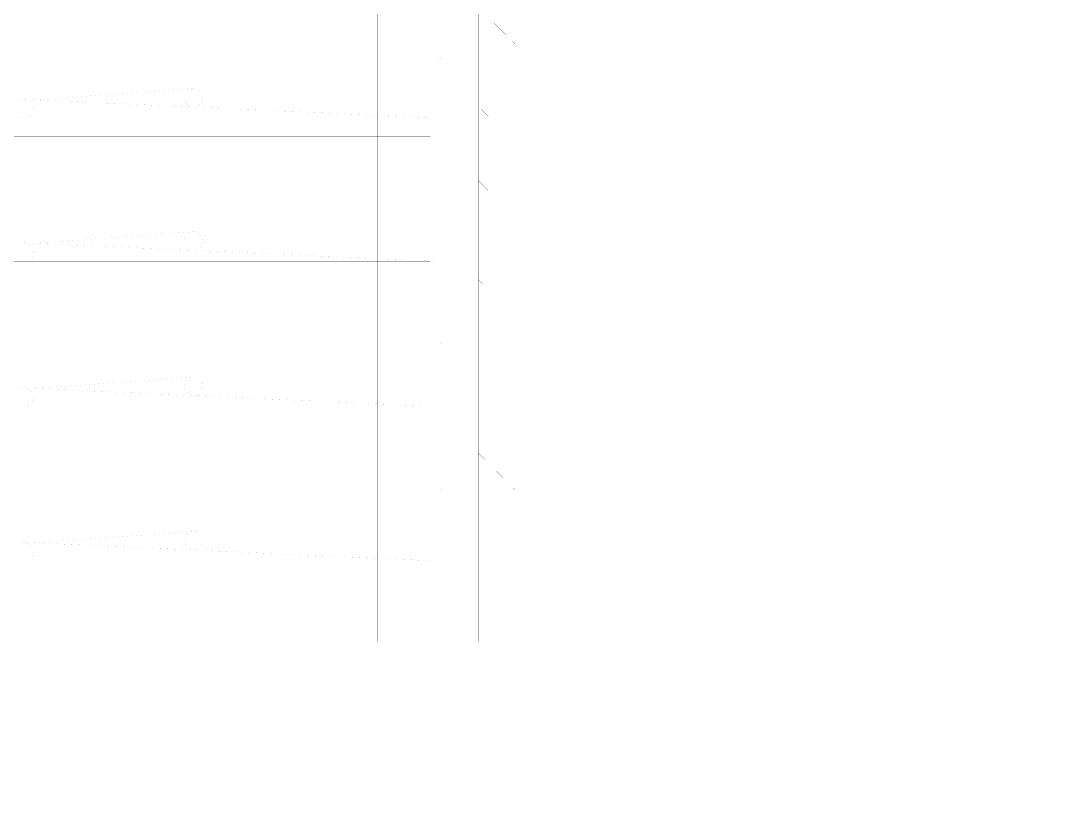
# Model space of a CAD drawing. Header units: millimetres. Extents: x -2171 to 1563, y -1758 to -1505.
# Drawn here: x 1395.908 to 1397.953, y -1603.856 to -1602.319 of the extents above; entities that cross this region are included whole.
import ezdxf

# ---------------------------------------------------------------- set-up
doc = ezdxf.new("R2010")
doc.units = ezdxf.units.MM
doc.linetypes.add('DOT', pattern=[0.025, 0, -0.025])
doc.layers.add('Tablet', color=7, linetype='Continuous', true_color=0x0180ff)

msp = doc.modelspace()

# ---------------------------------------------------------------- linework, layer by layer
at = {"layer": 'Tablet', "color": 96, "true_color": 0x018001, "const_width": 0.0000431}
for points in [[(1396.111, -1592.7512), (1396.111, -1603.5324), (1396.0571, -1603.5324), (1396.0571, -1592.7512)], [(1396.677, -1592.7512), (1396.677, -1603.5324), (1396.6052, -1603.5324), (1396.6052, -1592.7512)]]:
    msp.add_lwpolyline(points, dxfattribs=at)
at = {"layer": 'Tablet', "color": 150, "true_color": 0x0180ff}
msp.add_lwpolyline([(1396.8028, -1603.5324, 0.0000431, 0.0000431, 0), (1396.8028, -1593.3621, 0.0000431, 0.0000431, 0), (1397.8809, -1593.3621, 0.0000431, 0.0000431, 0), (1397.8809, -1593.434, 0.0000431, 0.0000431, 0), (1396.8747, -1593.434, 0.0000431, 0.0000431, 0), (1396.8747, -1603.5324, 0.0000431, 0.0000431, 0)], format="xyseb", close=True, dxfattribs=at)
at = {"layer": 'Tablet', "color": 96, "true_color": 0x018001}
for points in [[(1396.8331, -1602.3222, 0.0000431, 0.0000431, 0), (1396.8573, -1602.3464, 0.0000431, 0.0000431, 0)], [(1396.8028, -1602.3403, 0.0000431, 0.0000431, 0), (1396.8747, -1602.4122, 0.0000431, 0.0000431, 0)], [(1395.4695, -1602.3644, 0.0000431, 0.0000431, 0), (1396.7166, -1602.3644, 0.0000431, 0.0000431, 0), (1396.7191, -1602.3647, 0.0000431, 0.0000431, 0), (1396.7215, -1602.3653, 0.0000431, 0.0000431, 0), (1396.7238, -1602.3664, 0.0000431, 0.0000431, 0), (1396.7258, -1602.3678, 0.0000431, 0.0000431, 0), (1396.7276, -1602.3696, 0.0000431, 0.0000431, 0), (1396.729, -1602.3716, 0.0000431, 0.0000431, 0), (1396.7301, -1602.3739, 0.0000431, 0.0000431, 0), (1396.7307, -1602.3763, 0.0000431, 0.0000431, 0), (1396.7309, -1602.3788, 0.0000431, 0.0000431, 0), (1396.7309, -1602.386, 0.0000431, 0.0000431, 0), (1396.7307, -1602.3885, 0.0000431, 0.0000431, 0), (1396.7301, -1602.3909, 0.0000431, 0.0000431, 0), (1396.729, -1602.3932, 0.0000431, 0.0000431, 0), (1396.7276, -1602.3952, 0.0000431, 0.0000431, 0), (1396.7258, -1602.397, 0.0000431, 0.0000431, 0), (1396.7238, -1602.3985, 0.0000431, 0.0000431, 0), (1396.7215, -1602.3995, 0.0000431, 0.0000431, 0), (1396.7191, -1602.4002, 0.0000431, 0.0000431, 0), (1396.7166, -1602.4004, 0.0000431, 0.0000431, 0), (1395.4731, -1602.4004, 0.0000431, 0.0000431, 0)], [(1396.8694, -1602.3585, 0.0000431, 0.0000431, 0), (1396.8747, -1602.3638, 0.0000431, 0.0000431, 0)], [(1396.8028, -1602.3887, 0.0000431, 0.0000431, 0), (1396.8089, -1602.3948, 0.0000431, 0.0000431, 0)], [(1396.821, -1602.4069, 0.0000431, 0.0000431, 0), (1396.8452, -1602.4311, 0.0000431, 0.0000431, 0)], [(1396.2458, -1602.4507, 0.0000431, 0.0000431, 0), (1395.9354, -1602.4732, 0.0000431, 0.0000431, 0)], [(1396.2638, -1602.4687, 0.0000431, 0.0000431, 0), (1396.2634, -1602.4722, 0.0000431, 0.0000431, 0), (1396.2624, -1602.4755, 0.0000431, 0.0000431, 0), (1396.2607, -1602.4786, 0.0000431, 0.0000431, 0), (1396.2585, -1602.4814, 0.0000431, 0.0000431, 0), (1396.2558, -1602.4836, 0.0000431, 0.0000431, 0), (1396.2527, -1602.4853, 0.0000431, 0.0000431, 0), (1396.2493, -1602.4863, 0.0000431, 0.0000431, 0), (1396.2458, -1602.4866, 0.0000431, 0.0000431, 0), (1396.2423, -1602.4863, 0.0000431, 0.0000431, 0), (1396.2389, -1602.4853, 0.0000431, 0.0000431, 0), (1396.2358, -1602.4836, 0.0000431, 0.0000431, 0), (1396.2331, -1602.4814, 0.0000431, 0.0000431, 0), (1396.2308, -1602.4786, 0.0000431, 0.0000431, 0), (1396.2292, -1602.4755, 0.0000431, 0.0000431, 0), (1396.2282, -1602.4722, 0.0000431, 0.0000431, 0), (1396.2278, -1602.4687, 0.0000431, 0.0000431, 0), (1396.2282, -1602.4652, 0.0000431, 0.0000431, 0), (1396.2292, -1602.4618, 0.0000431, 0.0000431, 0), (1396.2308, -1602.4587, 0.0000431, 0.0000431, 0), (1396.2331, -1602.456, 0.0000431, 0.0000431, 0), (1396.2358, -1602.4537, 0.0000431, 0.0000431, 0), (1396.2389, -1602.4521, 0.0000431, 0.0000431, 0), (1396.2423, -1602.451, 0.0000431, 0.0000431, 0), (1396.2458, -1602.4507, 0.0000431, 0.0000431, 0), (1396.2493, -1602.451, 0.0000431, 0.0000431, 0), (1396.2527, -1602.4521, 0.0000431, 0.0000431, 0), (1396.2558, -1602.4537, 0.0000431, 0.0000431, 0), (1396.2585, -1602.456, 0.0000431, 0.0000431, 0), (1396.2607, -1602.4587, 0.0000431, 0.0000431, 0), (1396.2624, -1602.4618, 0.0000431, 0.0000431, 0), (1396.2634, -1602.4652, 0.0000431, 0.0000431, 0), (1396.2638, -1602.4687, 0.0000431, 0.0000431, 0)], [(1396.8028, -1602.4371, 0.0000431, 0.0000431, 0), (1396.8747, -1602.509, 0.0000431, 0.0000431, 0)], [(1396.8573, -1602.4432, 0.0000431, 0.0000431, 0), (1396.8747, -1602.4606, 0.0000431, 0.0000431, 0)], [(1395.9083, -1602.4736, 0.0000431, 0.0000431, 0), (1395.9117, -1602.4726, 0.0000431, 0.0000431, 0), (1395.9152, -1602.4723, 0.0000431, 0.0000431, 0), (1395.9187, -1602.4726, 0.0000431, 0.0000431, 0), (1395.922, -1602.4736, 0.0000431, 0.0000431, 0), (1395.9251, -1602.4753, 0.0000431, 0.0000431, 0), (1395.9279, -1602.4775, 0.0000431, 0.0000431, 0), (1395.9301, -1602.4802, 0.0000431, 0.0000431, 0), (1395.9318, -1602.4833, 0.0000431, 0.0000431, 0), (1395.9328, -1602.4867, 0.0000431, 0.0000431, 0), (1395.9331, -1602.4902, 0.0000431, 0.0000431, 0)], [(1395.9152, -1602.4723, 0.0000431, 0.0000431, 0), (1396.713, -1602.5082, 0.0000431, 0.0000431, 0)], [(1395.9331, -1602.4902, 0.0000431, 0.0000431, 0), (1395.9328, -1602.4937, 0.0000431, 0.0000431, 0), (1395.9318, -1602.4971, 0.0000431, 0.0000431, 0), (1395.9301, -1602.5002, 0.0000431, 0.0000431, 0), (1395.9279, -1602.5029, 0.0000431, 0.0000431, 0), (1395.9251, -1602.5052, 0.0000431, 0.0000431, 0), (1395.922, -1602.5068, 0.0000431, 0.0000431, 0), (1395.9187, -1602.5078, 0.0000431, 0.0000431, 0), (1395.9152, -1602.5082, 0.0000431, 0.0000431, 0), (1395.9117, -1602.5078, 0.0000431, 0.0000431, 0), (1395.9083, -1602.5068, 0.0000431, 0.0000431, 0)], [(1396.8089, -1602.4916, 0.0000431, 0.0000431, 0), (1396.8331, -1602.5158, 0.0000431, 0.0000431, 0)], [(1396.8028, -1602.534, 0.0000431, 0.0000431, 0), (1396.8747, -1602.6058, 0.0000431, 0.0000431, 0)], [(1396.8452, -1602.5279, 0.0000431, 0.0000431, 0), (1396.8694, -1602.5521, 0.0000431, 0.0000431, 0)], [(1396.8028, -1602.5824, 0.0000431, 0.0000431, 0), (1396.821, -1602.6005, 0.0000431, 0.0000431, 0)], [(1396.8331, -1602.6126, 0.0000431, 0.0000431, 0), (1396.8573, -1602.6368, 0.0000431, 0.0000431, 0)], [(1396.8028, -1602.6308, 0.0000431, 0.0000431, 0), (1396.8747, -1602.7026, 0.0000431, 0.0000431, 0)], [(1395.4695, -1602.6519, 0.0000431, 0.0000431, 0), (1396.7166, -1602.6519, 0.0000431, 0.0000431, 0), (1396.7191, -1602.6522, 0.0000431, 0.0000431, 0), (1396.7215, -1602.6528, 0.0000431, 0.0000431, 0), (1396.7238, -1602.6539, 0.0000431, 0.0000431, 0), (1396.7258, -1602.6553, 0.0000431, 0.0000431, 0), (1396.7276, -1602.6571, 0.0000431, 0.0000431, 0), (1396.729, -1602.6591, 0.0000431, 0.0000431, 0), (1396.7301, -1602.6614, 0.0000431, 0.0000431, 0), (1396.7307, -1602.6638, 0.0000431, 0.0000431, 0), (1396.7309, -1602.6663, 0.0000431, 0.0000431, 0), (1396.7309, -1602.6735, 0.0000431, 0.0000431, 0), (1396.7307, -1602.676, 0.0000431, 0.0000431, 0), (1396.7301, -1602.6784, 0.0000431, 0.0000431, 0), (1396.729, -1602.6807, 0.0000431, 0.0000431, 0), (1396.7276, -1602.6827, 0.0000431, 0.0000431, 0), (1396.7258, -1602.6845, 0.0000431, 0.0000431, 0), (1396.7238, -1602.686, 0.0000431, 0.0000431, 0), (1396.7215, -1602.687, 0.0000431, 0.0000431, 0), (1396.7191, -1602.6877, 0.0000431, 0.0000431, 0), (1396.7166, -1602.6879, 0.0000431, 0.0000431, 0), (1395.4731, -1602.6879, 0.0000431, 0.0000431, 0)], [(1396.8694, -1602.6489, 0.0000431, 0.0000431, 0), (1396.8747, -1602.6542, 0.0000431, 0.0000431, 0)], [(1396.8028, -1602.6792, 0.0000431, 0.0000431, 0), (1396.8089, -1602.6853, 0.0000431, 0.0000431, 0)], [(1396.821, -1602.6974, 0.0000431, 0.0000431, 0), (1396.8452, -1602.7216, 0.0000431, 0.0000431, 0)], [(1396.2458, -1602.731, 0.0000431, 0.0000431, 0), (1395.9354, -1602.7535, 0.0000431, 0.0000431, 0)], [(1396.2638, -1602.749, 0.0000431, 0.0000431, 0), (1396.2634, -1602.7525, 0.0000431, 0.0000431, 0), (1396.2624, -1602.7559, 0.0000431, 0.0000431, 0), (1396.2607, -1602.759, 0.0000431, 0.0000431, 0), (1396.2585, -1602.7617, 0.0000431, 0.0000431, 0), (1396.2558, -1602.7639, 0.0000431, 0.0000431, 0), (1396.2527, -1602.7656, 0.0000431, 0.0000431, 0), (1396.2493, -1602.7666, 0.0000431, 0.0000431, 0), (1396.2458, -1602.7669, 0.0000431, 0.0000431, 0), (1396.2423, -1602.7666, 0.0000431, 0.0000431, 0), (1396.2389, -1602.7656, 0.0000431, 0.0000431, 0), (1396.2358, -1602.7639, 0.0000431, 0.0000431, 0), (1396.2331, -1602.7617, 0.0000431, 0.0000431, 0), (1396.2308, -1602.759, 0.0000431, 0.0000431, 0), (1396.2292, -1602.7559, 0.0000431, 0.0000431, 0), (1396.2282, -1602.7525, 0.0000431, 0.0000431, 0), (1396.2278, -1602.749, 0.0000431, 0.0000431, 0), (1396.2282, -1602.7455, 0.0000431, 0.0000431, 0), (1396.2292, -1602.7421, 0.0000431, 0.0000431, 0), (1396.2308, -1602.739, 0.0000431, 0.0000431, 0), (1396.2331, -1602.7363, 0.0000431, 0.0000431, 0), (1396.2358, -1602.734, 0.0000431, 0.0000431, 0), (1396.2389, -1602.7324, 0.0000431, 0.0000431, 0), (1396.2423, -1602.7314, 0.0000431, 0.0000431, 0), (1396.2458, -1602.731, 0.0000431, 0.0000431, 0), (1396.2493, -1602.7314, 0.0000431, 0.0000431, 0), (1396.2527, -1602.7324, 0.0000431, 0.0000431, 0), (1396.2558, -1602.734, 0.0000431, 0.0000431, 0), (1396.2585, -1602.7363, 0.0000431, 0.0000431, 0), (1396.2607, -1602.739, 0.0000431, 0.0000431, 0), (1396.2624, -1602.7421, 0.0000431, 0.0000431, 0), (1396.2634, -1602.7455, 0.0000431, 0.0000431, 0), (1396.2638, -1602.749, 0.0000431, 0.0000431, 0)], [(1396.8028, -1602.7276, 0.0000431, 0.0000431, 0), (1396.8747, -1602.7995, 0.0000431, 0.0000431, 0)], [(1396.8573, -1602.7337, 0.0000431, 0.0000431, 0), (1396.8747, -1602.7511, 0.0000431, 0.0000431, 0)], [(1395.9083, -1602.7539, 0.0000431, 0.0000431, 0), (1395.9117, -1602.7529, 0.0000431, 0.0000431, 0), (1395.9152, -1602.7526, 0.0000431, 0.0000431, 0), (1395.9187, -1602.7529, 0.0000431, 0.0000431, 0), (1395.922, -1602.7539, 0.0000431, 0.0000431, 0), (1395.9251, -1602.7556, 0.0000431, 0.0000431, 0), (1395.9279, -1602.7578, 0.0000431, 0.0000431, 0), (1395.9301, -1602.7606, 0.0000431, 0.0000431, 0), (1395.9318, -1602.7637, 0.0000431, 0.0000431, 0), (1395.9328, -1602.767, 0.0000431, 0.0000431, 0), (1395.9331, -1602.7705, 0.0000431, 0.0000431, 0)], [(1395.9152, -1602.7526, 0.0000431, 0.0000431, 0), (1396.713, -1602.7885, 0.0000431, 0.0000431, 0)], [(1395.9331, -1602.7705, 0.0000431, 0.0000431, 0), (1395.9328, -1602.774, 0.0000431, 0.0000431, 0), (1395.9318, -1602.7774, 0.0000431, 0.0000431, 0), (1395.9301, -1602.7805, 0.0000431, 0.0000431, 0), (1395.9279, -1602.7832, 0.0000431, 0.0000431, 0), (1395.9251, -1602.7855, 0.0000431, 0.0000431, 0), (1395.922, -1602.7871, 0.0000431, 0.0000431, 0), (1395.9187, -1602.7882, 0.0000431, 0.0000431, 0), (1395.9152, -1602.7885, 0.0000431, 0.0000431, 0), (1395.9117, -1602.7882, 0.0000431, 0.0000431, 0), (1395.9083, -1602.7871, 0.0000431, 0.0000431, 0)], [(1396.8089, -1602.7821, 0.0000431, 0.0000431, 0), (1396.8331, -1602.8063, 0.0000431, 0.0000431, 0)], [(1396.8452, -1602.8184, 0.0000431, 0.0000431, 0), (1396.8694, -1602.8426, 0.0000431, 0.0000431, 0)], [(1396.8028, -1602.8244, 0.0000431, 0.0000431, 0), (1396.8747, -1602.8963, 0.0000431, 0.0000431, 0)], [(1396.8028, -1602.8728, 0.0000431, 0.0000431, 0), (1396.821, -1602.891, 0.0000431, 0.0000431, 0)], [(1396.8331, -1602.9031, 0.0000431, 0.0000431, 0), (1396.8573, -1602.9273, 0.0000431, 0.0000431, 0)], [(1396.8028, -1602.9212, 0.0000431, 0.0000431, 0), (1396.8747, -1602.9931, 0.0000431, 0.0000431, 0)], [(1395.4695, -1602.9394, 0.0000431, 0.0000431, 0), (1396.7166, -1602.9394, 0.0000431, 0.0000431, 0), (1396.7191, -1602.9397, 0.0000431, 0.0000431, 0), (1396.7215, -1602.9403, 0.0000431, 0.0000431, 0), (1396.7238, -1602.9414, 0.0000431, 0.0000431, 0), (1396.7258, -1602.9428, 0.0000431, 0.0000431, 0), (1396.7276, -1602.9446, 0.0000431, 0.0000431, 0), (1396.729, -1602.9466, 0.0000431, 0.0000431, 0), (1396.7301, -1602.9489, 0.0000431, 0.0000431, 0), (1396.7307, -1602.9513, 0.0000431, 0.0000431, 0), (1396.7309, -1602.9538, 0.0000431, 0.0000431, 0), (1396.7309, -1602.961, 0.0000431, 0.0000431, 0), (1396.7307, -1602.9635, 0.0000431, 0.0000431, 0), (1396.7301, -1602.9659, 0.0000431, 0.0000431, 0), (1396.729, -1602.9682, 0.0000431, 0.0000431, 0), (1396.7276, -1602.9702, 0.0000431, 0.0000431, 0), (1396.7258, -1602.972, 0.0000431, 0.0000431, 0), (1396.7238, -1602.9735, 0.0000431, 0.0000431, 0), (1396.7215, -1602.9745, 0.0000431, 0.0000431, 0), (1396.7191, -1602.9752, 0.0000431, 0.0000431, 0), (1396.7166, -1602.9754, 0.0000431, 0.0000431, 0), (1395.4731, -1602.9754, 0.0000431, 0.0000431, 0)], [(1396.8694, -1602.9394, 0.0000431, 0.0000431, 0), (1396.8747, -1602.9447, 0.0000431, 0.0000431, 0)], [(1396.8028, -1602.9696, 0.0000431, 0.0000431, 0), (1396.8089, -1602.9757, 0.0000431, 0.0000431, 0)], [(1396.821, -1602.9878, 0.0000431, 0.0000431, 0), (1396.8452, -1603.012, 0.0000431, 0.0000431, 0)], [(1396.2458, -1603.0149, 0.0000431, 0.0000431, 0), (1395.9354, -1603.0374, 0.0000431, 0.0000431, 0)], [(1396.2638, -1603.0329, 0.0000431, 0.0000431, 0), (1396.2634, -1603.0364, 0.0000431, 0.0000431, 0), (1396.2624, -1603.0398, 0.0000431, 0.0000431, 0), (1396.2607, -1603.0429, 0.0000431, 0.0000431, 0), (1396.2585, -1603.0456, 0.0000431, 0.0000431, 0), (1396.2558, -1603.0478, 0.0000431, 0.0000431, 0), (1396.2527, -1603.0495, 0.0000431, 0.0000431, 0), (1396.2493, -1603.0505, 0.0000431, 0.0000431, 0), (1396.2458, -1603.0508, 0.0000431, 0.0000431, 0), (1396.2423, -1603.0505, 0.0000431, 0.0000431, 0), (1396.2389, -1603.0495, 0.0000431, 0.0000431, 0), (1396.2358, -1603.0478, 0.0000431, 0.0000431, 0), (1396.2331, -1603.0456, 0.0000431, 0.0000431, 0), (1396.2308, -1603.0429, 0.0000431, 0.0000431, 0), (1396.2292, -1603.0398, 0.0000431, 0.0000431, 0), (1396.2282, -1603.0364, 0.0000431, 0.0000431, 0), (1396.2278, -1603.0329, 0.0000431, 0.0000431, 0), (1396.2282, -1603.0294, 0.0000431, 0.0000431, 0), (1396.2292, -1603.026, 0.0000431, 0.0000431, 0), (1396.2308, -1603.0229, 0.0000431, 0.0000431, 0), (1396.2331, -1603.0202, 0.0000431, 0.0000431, 0), (1396.2358, -1603.0179, 0.0000431, 0.0000431, 0), (1396.2389, -1603.0163, 0.0000431, 0.0000431, 0), (1396.2423, -1603.0153, 0.0000431, 0.0000431, 0), (1396.2458, -1603.0149, 0.0000431, 0.0000431, 0), (1396.2493, -1603.0153, 0.0000431, 0.0000431, 0), (1396.2527, -1603.0163, 0.0000431, 0.0000431, 0), (1396.2558, -1603.0179, 0.0000431, 0.0000431, 0), (1396.2585, -1603.0202, 0.0000431, 0.0000431, 0), (1396.2607, -1603.0229, 0.0000431, 0.0000431, 0), (1396.2624, -1603.026, 0.0000431, 0.0000431, 0), (1396.2634, -1603.0294, 0.0000431, 0.0000431, 0), (1396.2638, -1603.0329, 0.0000431, 0.0000431, 0)], [(1396.8028, -1603.018, 0.0000431, 0.0000431, 0), (1396.8747, -1603.0899, 0.0000431, 0.0000431, 0)], [(1396.8573, -1603.0241, 0.0000431, 0.0000431, 0), (1396.8747, -1603.0415, 0.0000431, 0.0000431, 0)], [(1395.9083, -1603.0378, 0.0000431, 0.0000431, 0), (1395.9117, -1603.0368, 0.0000431, 0.0000431, 0), (1395.9152, -1603.0365, 0.0000431, 0.0000431, 0), (1395.9187, -1603.0368, 0.0000431, 0.0000431, 0), (1395.922, -1603.0378, 0.0000431, 0.0000431, 0), (1395.9251, -1603.0395, 0.0000431, 0.0000431, 0), (1395.9279, -1603.0417, 0.0000431, 0.0000431, 0), (1395.9301, -1603.0445, 0.0000431, 0.0000431, 0), (1395.9318, -1603.0476, 0.0000431, 0.0000431, 0), (1395.9328, -1603.0509, 0.0000431, 0.0000431, 0), (1395.9331, -1603.0544, 0.0000431, 0.0000431, 0)], [(1395.9152, -1603.0365, 0.0000431, 0.0000431, 0), (1396.713, -1603.0724, 0.0000431, 0.0000431, 0)], [(1395.9331, -1603.0544, 0.0000431, 0.0000431, 0), (1395.9328, -1603.0579, 0.0000431, 0.0000431, 0), (1395.9318, -1603.0613, 0.0000431, 0.0000431, 0), (1395.9301, -1603.0644, 0.0000431, 0.0000431, 0), (1395.9279, -1603.0671, 0.0000431, 0.0000431, 0), (1395.9251, -1603.0694, 0.0000431, 0.0000431, 0), (1395.922, -1603.071, 0.0000431, 0.0000431, 0), (1395.9187, -1603.0721, 0.0000431, 0.0000431, 0), (1395.9152, -1603.0724, 0.0000431, 0.0000431, 0), (1395.9117, -1603.0721, 0.0000431, 0.0000431, 0), (1395.9083, -1603.071, 0.0000431, 0.0000431, 0)], [(1396.8089, -1603.0725, 0.0000431, 0.0000431, 0), (1396.8331, -1603.0967, 0.0000431, 0.0000431, 0)], [(1396.8452, -1603.1088, 0.0000431, 0.0000431, 0), (1396.8694, -1603.133, 0.0000431, 0.0000431, 0)], [(1396.8028, -1603.1149, 0.0000431, 0.0000431, 0), (1396.8747, -1603.1867, 0.0000431, 0.0000431, 0)], [(1396.8028, -1603.1633, 0.0000431, 0.0000431, 0), (1396.821, -1603.1814, 0.0000431, 0.0000431, 0)], [(1396.8331, -1603.1935, 0.0000431, 0.0000431, 0), (1396.8573, -1603.2178, 0.0000431, 0.0000431, 0)], [(1395.4695, -1603.2269, 0.0000431, 0.0000431, 0), (1396.7166, -1603.2269, 0.0000431, 0.0000431, 0), (1396.7191, -1603.2272, 0.0000431, 0.0000431, 0), (1396.7215, -1603.2278, 0.0000431, 0.0000431, 0), (1396.7238, -1603.2289, 0.0000431, 0.0000431, 0), (1396.7258, -1603.2303, 0.0000431, 0.0000431, 0), (1396.7276, -1603.2321, 0.0000431, 0.0000431, 0), (1396.729, -1603.2341, 0.0000431, 0.0000431, 0), (1396.7301, -1603.2364, 0.0000431, 0.0000431, 0), (1396.7307, -1603.2388, 0.0000431, 0.0000431, 0), (1396.7309, -1603.2413, 0.0000431, 0.0000431, 0), (1396.7309, -1603.2485, 0.0000431, 0.0000431, 0), (1396.7307, -1603.251, 0.0000431, 0.0000431, 0), (1396.7301, -1603.2534, 0.0000431, 0.0000431, 0), (1396.729, -1603.2557, 0.0000431, 0.0000431, 0), (1396.7276, -1603.2577, 0.0000431, 0.0000431, 0), (1396.7258, -1603.2595, 0.0000431, 0.0000431, 0), (1396.7238, -1603.261, 0.0000431, 0.0000431, 0), (1396.7215, -1603.262, 0.0000431, 0.0000431, 0), (1396.7191, -1603.2627, 0.0000431, 0.0000431, 0), (1396.7166, -1603.2629, 0.0000431, 0.0000431, 0), (1395.4731, -1603.2629, 0.0000431, 0.0000431, 0)], [(1396.8028, -1603.2117, 0.0000431, 0.0000431, 0), (1396.8747, -1603.2836, 0.0000431, 0.0000431, 0)], [(1396.8694, -1603.2299, 0.0000431, 0.0000431, 0), (1396.8747, -1603.2351, 0.0000431, 0.0000431, 0)], [(1396.8028, -1603.2601, 0.0000431, 0.0000431, 0), (1396.8089, -1603.2662, 0.0000431, 0.0000431, 0)], [(1396.821, -1603.2783, 0.0000431, 0.0000431, 0), (1396.8452, -1603.3025, 0.0000431, 0.0000431, 0)], [(1396.8028, -1603.3085, 0.0000431, 0.0000431, 0), (1396.8747, -1603.3804, 0.0000431, 0.0000431, 0)], [(1396.2458, -1603.3168, 0.0000431, 0.0000431, 0), (1395.9354, -1603.3393, 0.0000431, 0.0000431, 0)], [(1396.2638, -1603.3348, 0.0000431, 0.0000431, 0), (1396.2634, -1603.3383, 0.0000431, 0.0000431, 0), (1396.2624, -1603.3416, 0.0000431, 0.0000431, 0), (1396.2607, -1603.3447, 0.0000431, 0.0000431, 0), (1396.2585, -1603.3475, 0.0000431, 0.0000431, 0), (1396.2558, -1603.3497, 0.0000431, 0.0000431, 0), (1396.2527, -1603.3514, 0.0000431, 0.0000431, 0), (1396.2493, -1603.3524, 0.0000431, 0.0000431, 0), (1396.2458, -1603.3527, 0.0000431, 0.0000431, 0), (1396.2423, -1603.3524, 0.0000431, 0.0000431, 0), (1396.2389, -1603.3514, 0.0000431, 0.0000431, 0), (1396.2358, -1603.3497, 0.0000431, 0.0000431, 0), (1396.2331, -1603.3475, 0.0000431, 0.0000431, 0), (1396.2308, -1603.3447, 0.0000431, 0.0000431, 0), (1396.2292, -1603.3416, 0.0000431, 0.0000431, 0), (1396.2282, -1603.3383, 0.0000431, 0.0000431, 0), (1396.2278, -1603.3348, 0.0000431, 0.0000431, 0), (1396.2282, -1603.3312, 0.0000431, 0.0000431, 0), (1396.2292, -1603.3279, 0.0000431, 0.0000431, 0), (1396.2308, -1603.3248, 0.0000431, 0.0000431, 0), (1396.2331, -1603.322, 0.0000431, 0.0000431, 0), (1396.2358, -1603.3198, 0.0000431, 0.0000431, 0), (1396.2389, -1603.3182, 0.0000431, 0.0000431, 0), (1396.2423, -1603.3171, 0.0000431, 0.0000431, 0), (1396.2458, -1603.3168, 0.0000431, 0.0000431, 0), (1396.2493, -1603.3171, 0.0000431, 0.0000431, 0), (1396.2527, -1603.3182, 0.0000431, 0.0000431, 0), (1396.2558, -1603.3198, 0.0000431, 0.0000431, 0), (1396.2585, -1603.322, 0.0000431, 0.0000431, 0), (1396.2607, -1603.3248, 0.0000431, 0.0000431, 0), (1396.2624, -1603.3279, 0.0000431, 0.0000431, 0), (1396.2634, -1603.3312, 0.0000431, 0.0000431, 0), (1396.2638, -1603.3348, 0.0000431, 0.0000431, 0)], [(1396.8573, -1603.3146, 0.0000431, 0.0000431, 0), (1396.8747, -1603.332, 0.0000431, 0.0000431, 0)], [(1395.9083, -1603.3397, 0.0000431, 0.0000431, 0), (1395.9117, -1603.3387, 0.0000431, 0.0000431, 0), (1395.9152, -1603.3383, 0.0000431, 0.0000431, 0), (1395.9187, -1603.3387, 0.0000431, 0.0000431, 0), (1395.922, -1603.3397, 0.0000431, 0.0000431, 0), (1395.9251, -1603.3414, 0.0000431, 0.0000431, 0), (1395.9279, -1603.3436, 0.0000431, 0.0000431, 0), (1395.9301, -1603.3463, 0.0000431, 0.0000431, 0), (1395.9318, -1603.3494, 0.0000431, 0.0000431, 0), (1395.9328, -1603.3528, 0.0000431, 0.0000431, 0), (1395.9331, -1603.3563, 0.0000431, 0.0000431, 0)], [(1395.9152, -1603.3383, 0.0000431, 0.0000431, 0), (1396.713, -1603.3743, 0.0000431, 0.0000431, 0)], [(1395.9331, -1603.3563, 0.0000431, 0.0000431, 0), (1395.9328, -1603.3598, 0.0000431, 0.0000431, 0), (1395.9318, -1603.3632, 0.0000431, 0.0000431, 0), (1395.9301, -1603.3663, 0.0000431, 0.0000431, 0), (1395.9279, -1603.369, 0.0000431, 0.0000431, 0), (1395.9251, -1603.3713, 0.0000431, 0.0000431, 0), (1395.922, -1603.3729, 0.0000431, 0.0000431, 0), (1395.9187, -1603.3739, 0.0000431, 0.0000431, 0), (1395.9152, -1603.3743, 0.0000431, 0.0000431, 0), (1395.9117, -1603.3739, 0.0000431, 0.0000431, 0), (1395.9083, -1603.3729, 0.0000431, 0.0000431, 0)], [(1396.8089, -1603.363, 0.0000431, 0.0000431, 0), (1396.8331, -1603.3872, 0.0000431, 0.0000431, 0)], [(1396.8028, -1603.4053, 0.0000431, 0.0000431, 0), (1396.8747, -1603.4772, 0.0000431, 0.0000431, 0)], [(1396.8452, -1603.3993, 0.0000431, 0.0000431, 0), (1396.8694, -1603.4235, 0.0000431, 0.0000431, 0)], [(1396.8028, -1603.4537, 0.0000431, 0.0000431, 0), (1396.821, -1603.4719, 0.0000431, 0.0000431, 0)], [(1396.8331, -1603.484, 0.0000431, 0.0000431, 0), (1396.8573, -1603.5082, 0.0000431, 0.0000431, 0)], [(1396.8028, -1603.5021, 0.0000431, 0.0000431, 0), (1396.8331, -1603.5324, 0.0000431, 0.0000431, 0)], [(1397.9528, -1603.5324, 0.0000431, 0.0000431, 0), (1394.2153, -1603.5324, 0.0000431, 0.0000431, 0)], [(1396.8694, -1603.5203, 0.0000431, 0.0000431, 0), (1396.8747, -1603.5256, 0.0000431, 0.0000431, 0)]]:
    msp.add_lwpolyline(points, format="xyseb", dxfattribs=at)
for points in [[(1396.7094, -1602.5082, 0.0000431, 0.0000431, 0), (1395.4516, -1602.5082, 0.0000431, 0.0000431, 0), (1395.4481, -1602.5085, 0.0000431, 0.0000431, 0), (1395.4447, -1602.5096, 0.0000431, 0.0000431, 0), (1395.4416, -1602.5112, 0.0000431, 0.0000431, 0), (1395.4389, -1602.5135, 0.0000431, 0.0000431, 0), (1395.4366, -1602.5162, 0.0000431, 0.0000431, 0), (1395.435, -1602.5193, 0.0000431, 0.0000431, 0), (1395.4339, -1602.5227, 0.0000431, 0.0000431, 0), (1395.4336, -1602.5262, 0.0000431, 0.0000431, 0), (1395.4339, -1602.5297, 0.0000431, 0.0000431, 0), (1395.435, -1602.533, 0.0000431, 0.0000431, 0), (1395.4366, -1602.5361, 0.0000431, 0.0000431, 0), (1395.4389, -1602.5389, 0.0000431, 0.0000431, 0), (1395.4416, -1602.5411, 0.0000431, 0.0000431, 0), (1395.4447, -1602.5428, 0.0000431, 0.0000431, 0), (1395.4481, -1602.5438, 0.0000431, 0.0000431, 0), (1395.4516, -1602.5441, 0.0000431, 0.0000431, 0), (1396.7094, -1602.5441, 0.0000431, 0.0000431, 0)], [(1396.7094, -1602.7885, 0.0000431, 0.0000431, 0), (1395.4516, -1602.7885, 0.0000431, 0.0000431, 0), (1395.4481, -1602.7889, 0.0000431, 0.0000431, 0), (1395.4447, -1602.7899, 0.0000431, 0.0000431, 0), (1395.4416, -1602.7915, 0.0000431, 0.0000431, 0), (1395.4389, -1602.7938, 0.0000431, 0.0000431, 0), (1395.4366, -1602.7965, 0.0000431, 0.0000431, 0), (1395.435, -1602.7996, 0.0000431, 0.0000431, 0), (1395.4339, -1602.803, 0.0000431, 0.0000431, 0), (1395.4336, -1602.8065, 0.0000431, 0.0000431, 0), (1395.4339, -1602.81, 0.0000431, 0.0000431, 0), (1395.435, -1602.8134, 0.0000431, 0.0000431, 0), (1395.4366, -1602.8165, 0.0000431, 0.0000431, 0), (1395.4389, -1602.8192, 0.0000431, 0.0000431, 0), (1395.4416, -1602.8214, 0.0000431, 0.0000431, 0), (1395.4447, -1602.8231, 0.0000431, 0.0000431, 0), (1395.4481, -1602.8241, 0.0000431, 0.0000431, 0), (1395.4516, -1602.8244, 0.0000431, 0.0000431, 0), (1396.7094, -1602.8244, 0.0000431, 0.0000431, 0)], [(1396.7094, -1603.0724, 0.0000431, 0.0000431, 0), (1395.4516, -1603.0724, 0.0000431, 0.0000431, 0), (1395.4481, -1603.0728, 0.0000431, 0.0000431, 0), (1395.4447, -1603.0738, 0.0000431, 0.0000431, 0), (1395.4416, -1603.0754, 0.0000431, 0.0000431, 0), (1395.4389, -1603.0777, 0.0000431, 0.0000431, 0), (1395.4366, -1603.0804, 0.0000431, 0.0000431, 0), (1395.435, -1603.0835, 0.0000431, 0.0000431, 0), (1395.4339, -1603.0869, 0.0000431, 0.0000431, 0), (1395.4336, -1603.0904, 0.0000431, 0.0000431, 0), (1395.4339, -1603.0939, 0.0000431, 0.0000431, 0), (1395.435, -1603.0973, 0.0000431, 0.0000431, 0), (1395.4366, -1603.1004, 0.0000431, 0.0000431, 0), (1395.4389, -1603.1031, 0.0000431, 0.0000431, 0), (1395.4416, -1603.1053, 0.0000431, 0.0000431, 0), (1395.4447, -1603.107, 0.0000431, 0.0000431, 0), (1395.4481, -1603.108, 0.0000431, 0.0000431, 0), (1395.4516, -1603.1083, 0.0000431, 0.0000431, 0), (1396.7094, -1603.1083, 0.0000431, 0.0000431, 0)], [(1396.7094, -1603.3743, 0.0000431, 0.0000431, 0), (1395.4516, -1603.3743, 0.0000431, 0.0000431, 0), (1395.4481, -1603.3746, 0.0000431, 0.0000431, 0), (1395.4447, -1603.3757, 0.0000431, 0.0000431, 0), (1395.4416, -1603.3773, 0.0000431, 0.0000431, 0), (1395.4389, -1603.3795, 0.0000431, 0.0000431, 0), (1395.4366, -1603.3823, 0.0000431, 0.0000431, 0), (1395.435, -1603.3854, 0.0000431, 0.0000431, 0), (1395.4339, -1603.3887, 0.0000431, 0.0000431, 0), (1395.4336, -1603.3923, 0.0000431, 0.0000431, 0), (1395.4339, -1603.3958, 0.0000431, 0.0000431, 0), (1395.435, -1603.3991, 0.0000431, 0.0000431, 0), (1395.4366, -1603.4022, 0.0000431, 0.0000431, 0), (1395.4389, -1603.405, 0.0000431, 0.0000431, 0), (1395.4416, -1603.4072, 0.0000431, 0.0000431, 0), (1395.4447, -1603.4089, 0.0000431, 0.0000431, 0), (1395.4481, -1603.4099, 0.0000431, 0.0000431, 0), (1395.4516, -1603.4102, 0.0000431, 0.0000431, 0), (1396.7094, -1603.4102, 0.0000431, 0.0000431, 0)]]:
    msp.add_lwpolyline(points, format="xyseb", close=True, dxfattribs=at)
at = {"layer": 'Tablet', "color": 96, "linetype": 'DOT', "true_color": 0x018001}
for points in [[(1397.9528, -1603.3887, 0.0000431, 0.0000431, 0), (1397.9528, -1603.439, 0.0000431, 0.0000431, 0)], [(1397.9528, -1603.4821, 0.0000431, 0.0000431, 0), (1397.9528, -1603.5683, 0.0000431, 0.0000431, 0)], [(1397.9528, -1603.6115, 0.0000431, 0.0000431, 0), (1397.9528, -1603.6977, 0.0000431, 0.0000431, 0)], [(1397.9528, -1603.7408, 0.0000431, 0.0000431, 0), (1397.9528, -1603.8271, 0.0000431, 0.0000431, 0)], [(1395.9978, -1603.8558, 0.0000431, 0.0000431, 0), (1395.9116, -1603.8558, 0.0000431, 0.0000431, 0)], [(1396.1272, -1603.8558, 0.0000431, 0.0000431, 0), (1396.0409, -1603.8558, 0.0000431, 0.0000431, 0)], [(1396.2566, -1603.8558, 0.0000431, 0.0000431, 0), (1396.1703, -1603.8558, 0.0000431, 0.0000431, 0)], [(1396.3859, -1603.8558, 0.0000431, 0.0000431, 0), (1396.2997, -1603.8558, 0.0000431, 0.0000431, 0)], [(1396.5153, -1603.8558, 0.0000431, 0.0000431, 0), (1396.4291, -1603.8558, 0.0000431, 0.0000431, 0)], [(1396.6447, -1603.8558, 0.0000431, 0.0000431, 0), (1396.5584, -1603.8558, 0.0000431, 0.0000431, 0)], [(1396.7741, -1603.8558, 0.0000431, 0.0000431, 0), (1396.6878, -1603.8558, 0.0000431, 0.0000431, 0)], [(1396.9034, -1603.8558, 0.0000431, 0.0000431, 0), (1396.8172, -1603.8558, 0.0000431, 0.0000431, 0)], [(1397.0328, -1603.8558, 0.0000431, 0.0000431, 0), (1396.9466, -1603.8558, 0.0000431, 0.0000431, 0)], [(1397.1622, -1603.8558, 0.0000431, 0.0000431, 0), (1397.0759, -1603.8558, 0.0000431, 0.0000431, 0)], [(1397.2916, -1603.8558, 0.0000431, 0.0000431, 0), (1397.2053, -1603.8558, 0.0000431, 0.0000431, 0)], [(1397.4209, -1603.8558, 0.0000431, 0.0000431, 0), (1397.3347, -1603.8558, 0.0000431, 0.0000431, 0)], [(1397.5503, -1603.8558, 0.0000431, 0.0000431, 0), (1397.4641, -1603.8558, 0.0000431, 0.0000431, 0)], [(1397.6797, -1603.8558, 0.0000431, 0.0000431, 0), (1397.5934, -1603.8558, 0.0000431, 0.0000431, 0)], [(1397.8091, -1603.8558, 0.0000431, 0.0000431, 0), (1397.7228, -1603.8558, 0.0000431, 0.0000431, 0)], [(1397.9528, -1603.8558, 0.0000431, 0.0000431, 0), (1397.8522, -1603.8558, 0.0000431, 0.0000431, 0)]]:
    msp.add_lwpolyline(points, format="xyseb", dxfattribs=at)

doc.saveas('drawing.dxf')
